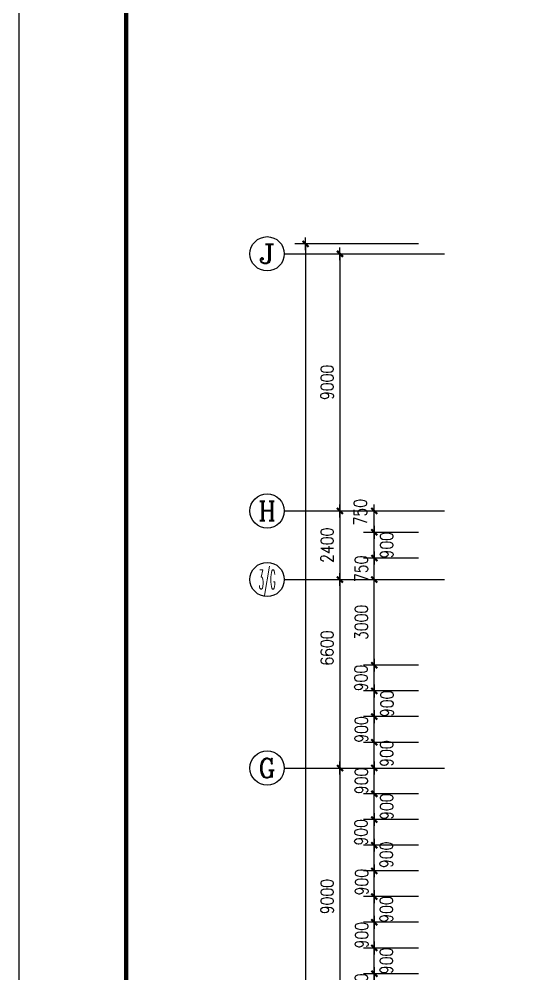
# Model space of a CAD drawing. Extents: x -55219 to 470149, y 494712 to 780039.
# Drawn here: x 209679 to 227347, y 645594 to 679016 of the extents above; entities that cross this region are included whole.
import ezdxf
from ezdxf.enums import TextEntityAlignment as Align

# ---------------------------------------------------------------- set-up
doc = ezdxf.new("R2010")
doc.units = 0
doc.header["$LTSCALE"] = 1500
doc.header["$MEASUREMENT"] = 0
doc.layers.get('0').update_dxf_attribs({"linetype": 'CONTINUOUS'})
doc.layers.get('DEFPOINTS').update_dxf_attribs({"linetype": 'CONTINUOUS'})
for name, color, linetype in [('AXIS', 3, 'CONTINUOUS'), ('AXIS_TEXT', 7, 'CONTINUOUS'), ('PUB_DIM', 3, 'CONTINUOUS'), ('PUB_TITLE', 4, 'CONTINUOUS')]:
    doc.layers.add(name, color=color, linetype=linetype)
doc.styles.add('COMPLEX', font='COMPLEX')
doc.styles.add('DIM_FONT', font='SIMPLEX.shx', dxfattribs={"width": 0.8})
doc.dimstyles.new('AXIS150', dxfattribs={"dimscale": 1.5, "dimtxt": 300, "dimasz": 1, "dimexe": 250, "dimexo": 300, "dimgap": 150, "dimtad": 1, "dimdec": 0, "dimzin": 0, "dimdsep": 46, "dimtxsty": 'DIM_FONT', "dimblk": '_DIMX', "dimcen": 0.09, "dimse1": 1, "dimse2": 1, "dimclrt": 7, "dimadec": 0, "dimazin": 0, "dimtfac": 1, "dimtdec": 0, "dimtix": 1, "dimtmove": 2, "dimatfit": 3, "dimldrblk": '_DIMX', "dimfxl": 1, "dimtolj": 1, "dimtzin": 0, "dimarcsym": 0})
doc.dimstyles.new('DIMA150', dxfattribs={"dimscale": 1.5, "dimtxt": 300, "dimasz": 1, "dimexe": 250, "dimexo": 300, "dimgap": 150, "dimtad": 1, "dimdec": 0, "dimzin": 0, "dimdsep": 46, "dimtxsty": 'DIM_FONT', "dimblk": '_DIMX', "dimcen": 0.09, "dimse1": 1, "dimclrt": 7, "dimadec": 0, "dimazin": 0, "dimtfac": 1, "dimtdec": 0, "dimtix": 1, "dimtmove": 2, "dimatfit": 3, "dimldrblk": '_DIMX', "dimfxl": 1, "dimtolj": 1, "dimtzin": 0, "dimarcsym": 0})
doc.dimstyles.new('DIMB150', dxfattribs={"dimscale": 1.5, "dimtxt": 300, "dimasz": 1, "dimexe": 250, "dimexo": 300, "dimgap": 150, "dimtad": 1, "dimdec": 0, "dimzin": 0, "dimdsep": 46, "dimtxsty": 'DIM_FONT', "dimblk": '_DIMX', "dimcen": 0.09, "dimse2": 1, "dimclrt": 7, "dimadec": 0, "dimazin": 0, "dimtfac": 1, "dimtdec": 0, "dimtix": 1, "dimtmove": 2, "dimatfit": 3, "dimldrblk": '_DIMX', "dimfxl": 1, "dimtolj": 1, "dimtzin": 0, "dimarcsym": 0})
doc.dimstyles.new('DIMN150', dxfattribs={"dimscale": 1.5, "dimtxt": 300, "dimasz": 1, "dimexe": 250, "dimexo": 300, "dimgap": 150, "dimtad": 1, "dimdec": 0, "dimzin": 0, "dimdsep": 46, "dimtxsty": 'DIM_FONT', "dimblk": '_DIMX', "dimcen": 0.09, "dimclrt": 7, "dimadec": 0, "dimazin": 0, "dimtfac": 1, "dimtdec": 0, "dimtix": 1, "dimtmove": 2, "dimatfit": 3, "dimldrblk": '_DIMX', "dimfxl": 1, "dimtolj": 1, "dimtzin": 0, "dimarcsym": 0})

# ---------------------------------------------------------------- blocks, each defined once
blk = doc.blocks.new('_AXISO')
blk.add_circle((0, 0), 0.5)
at = {"layer": 'AXIS_TEXT', "style": 'COMPLEX', "width": 1.041667}
blk.add_attdef('A', text='', height=0.56, dxfattribs=at).set_placement((-0.25, -0.28), (0.25, -0.28), align=Align.FIT)
blk = doc.blocks.new('_DIMX')
blk.add_line((-150, 0), (150, 0))
at = {"const_width": 50}
blk.add_lwpolyline([(-70, -70), (70, 70)], dxfattribs=at)
blk = doc.blocks.new('*D140')
at = {"color": 0, "linetype": 'ByBlock'}
blk.add_line((220910, 661799), (220910, 659402), dxfattribs=at)
at = {"layer": 'DEFPOINTS', "color": 0, "linetype": 'ByBlock'}
for p in [(224570, 661800), (220910, 659400), (224570, 659400)]:
    blk.add_point(p, dxfattribs=at)
at = {"color": 0, "linetype": 'ByBlock', "xscale": 1.5, "yscale": 1.5, "zscale": 1.5}
for p, rotation in [((220910, 661800), 90), ((220910, 659400), 270)]:
    blk.add_blockref('_DIMX', p, dxfattribs=dict(at, rotation=rotation))
at = {"color": 7, "linetype": 'ByBlock', "insert": (220460, 660600), "char_height": 450, "attachment_point": 5, "rotation": 90, "style": 'DIM_FONT'}
blk.add_mtext('\\A1;2400', dxfattribs=at)
blk = doc.blocks.new('*D141')
at = {"color": 0, "linetype": 'ByBlock'}
blk.add_line((220910, 670799), (220910, 661802), dxfattribs=at)
at = {"layer": 'DEFPOINTS', "color": 0, "linetype": 'ByBlock'}
for p in [(224570, 670800), (220910, 661800), (224570, 661800)]:
    blk.add_point(p, dxfattribs=at)
at = {"color": 0, "linetype": 'ByBlock', "xscale": 1.5, "yscale": 1.5, "zscale": 1.5}
for p, rotation in [((220910, 670800), 90), ((220910, 661800), 270)]:
    blk.add_blockref('_DIMX', p, dxfattribs=dict(at, rotation=rotation))
at = {"color": 7, "linetype": 'ByBlock', "insert": (220460, 666300), "char_height": 450, "attachment_point": 5, "rotation": 90, "style": 'DIM_FONT'}
blk.add_mtext('\\A1;9000', dxfattribs=at)
blk = doc.blocks.new('*D142')
at = {"color": 0, "linetype": 'ByBlock'}
blk.add_line((220910, 652799), (220910, 643802), dxfattribs=at)
at = {"layer": 'DEFPOINTS', "color": 0, "linetype": 'ByBlock'}
for p in [(224570, 652800), (220910, 643800), (224570, 643800)]:
    blk.add_point(p, dxfattribs=at)
at = {"color": 0, "linetype": 'ByBlock', "xscale": 1.5, "yscale": 1.5, "zscale": 1.5}
for p, rotation in [((220910, 652800), 90), ((220910, 643800), 270)]:
    blk.add_blockref('_DIMX', p, dxfattribs=dict(at, rotation=rotation))
at = {"color": 7, "linetype": 'ByBlock', "insert": (220460, 648300), "char_height": 450, "attachment_point": 5, "rotation": 90, "style": 'DIM_FONT'}
blk.add_mtext('\\A1;9000', dxfattribs=at)
blk = doc.blocks.new('*D146')
at = {"color": 0, "linetype": 'ByBlock'}
for p, q in [((223657, 671149), (219333, 671149)), ((219708, 671147), (219708, 605400)), ((223657, 605399), (219333, 605399))]:
    blk.add_line(p, q, dxfattribs=at)
at = {"layer": 'DEFPOINTS', "color": 0, "linetype": 'ByBlock'}
for p in [(224107, 671149), (219708, 605399), (224107, 605399)]:
    blk.add_point(p, dxfattribs=at)
at = {"color": 0, "linetype": 'ByBlock', "xscale": 1.5, "yscale": 1.5, "zscale": 1.5}
for p, rotation in [((219708, 671149), 90), ((219708, 605399), 270)]:
    blk.add_blockref('_DIMX', p, dxfattribs=dict(at, rotation=rotation))
at = {"color": 7, "linetype": 'ByBlock', "insert": (219258, 638274), "char_height": 450, "attachment_point": 5, "rotation": 90, "style": 'DIM_FONT'}
blk.add_mtext('\\A1;65750', dxfattribs=at)
blk = doc.blocks.new('*D193')
at = {"color": 0, "linetype": 'ByBlock'}
blk.add_line((220910, 659399), (220910, 652802), dxfattribs=at)
at = {"layer": 'DEFPOINTS', "color": 0, "linetype": 'ByBlock'}
for p in [(224570, 659400), (220910, 652800), (224570, 652800)]:
    blk.add_point(p, dxfattribs=at)
at = {"color": 0, "linetype": 'ByBlock', "xscale": 1.5, "yscale": 1.5, "zscale": 1.5}
for p, rotation in [((220910, 659400), 90), ((220910, 652800), 270)]:
    blk.add_blockref('_DIMX', p, dxfattribs=dict(at, rotation=rotation))
at = {"color": 7, "linetype": 'ByBlock', "insert": (220460, 657000), "char_height": 450, "attachment_point": 5, "rotation": 90, "style": 'DIM_FONT'}
blk.add_mtext('\\A1;6600', dxfattribs=at)
blk = doc.blocks.new('*D418')
at = {"color": 0, "linetype": 'ByBlock'}
for p, q in [((223659, 645600), (221735, 645600)), ((222110, 645602), (222110, 645603)), ((222110, 644700), (222110, 645600)), ((223659, 644700), (221735, 644700)), ((222110, 644699), (222110, 644697))]:
    blk.add_line(p, q, dxfattribs=at)
at = {"layer": 'DEFPOINTS', "color": 0, "linetype": 'ByBlock'}
for p in [(222110, 645600), (224109, 645600), (224109, 644700)]:
    blk.add_point(p, dxfattribs=at)
at = {"color": 0, "linetype": 'ByBlock', "xscale": 1.5, "yscale": 1.5, "zscale": 1.5}
for p, rotation in [((222110, 645600), 270), ((222110, 644700), 90)]:
    blk.add_blockref('_DIMX', p, dxfattribs=dict(at, rotation=rotation))
at = {"color": 7, "linetype": 'ByBlock', "insert": (221660, 645150), "char_height": 450, "attachment_point": 5, "rotation": 90, "style": 'DIM_FONT'}
blk.add_mtext('\\A1;900', dxfattribs=at)
blk = doc.blocks.new('*D419')
at = {"color": 0, "linetype": 'ByBlock'}
for p, q in [((223659, 646500), (221735, 646500)), ((222110, 645602), (222110, 646499)), ((223659, 645600), (221735, 645600))]:
    blk.add_line(p, q, dxfattribs=at)
at = {"layer": 'DEFPOINTS', "color": 0, "linetype": 'ByBlock'}
for p in [(222110, 646500), (224109, 646500), (224109, 645600)]:
    blk.add_point(p, dxfattribs=at)
at = {"color": 0, "linetype": 'ByBlock', "xscale": 1.5, "yscale": 1.5, "zscale": 1.5}
for p, rotation in [((222110, 646500), 90), ((222110, 645600), 270)]:
    blk.add_blockref('_DIMX', p, dxfattribs=dict(at, rotation=rotation))
at = {"color": 7, "linetype": 'ByBlock', "insert": (222535, 646050), "char_height": 450, "attachment_point": 5, "rotation": 90, "style": 'DIM_FONT'}
blk.add_mtext('\\A1;900', dxfattribs=at)
blk = doc.blocks.new('*D420')
at = {"color": 0, "linetype": 'ByBlock'}
for p, q in [((223659, 647400), (221735, 647400)), ((222110, 646502), (222110, 647399)), ((223659, 646500), (221735, 646500))]:
    blk.add_line(p, q, dxfattribs=at)
at = {"layer": 'DEFPOINTS', "color": 0, "linetype": 'ByBlock'}
for p in [(222110, 647400), (224109, 647400), (224109, 646500)]:
    blk.add_point(p, dxfattribs=at)
at = {"color": 0, "linetype": 'ByBlock', "xscale": 1.5, "yscale": 1.5, "zscale": 1.5}
for p, rotation in [((222110, 647400), 90), ((222110, 646500), 270)]:
    blk.add_blockref('_DIMX', p, dxfattribs=dict(at, rotation=rotation))
at = {"color": 7, "linetype": 'ByBlock', "insert": (221670, 646950), "char_height": 450, "attachment_point": 5, "rotation": 90, "style": 'DIM_FONT'}
blk.add_mtext('\\A1;900', dxfattribs=at)
blk = doc.blocks.new('*D421')
at = {"color": 0, "linetype": 'ByBlock'}
for p, q in [((223659, 648300), (221735, 648300)), ((222110, 647402), (222110, 648299)), ((223659, 647400), (221735, 647400))]:
    blk.add_line(p, q, dxfattribs=at)
at = {"layer": 'DEFPOINTS', "color": 0, "linetype": 'ByBlock'}
for p in [(222110, 648300), (224109, 648300), (224109, 647400)]:
    blk.add_point(p, dxfattribs=at)
at = {"color": 0, "linetype": 'ByBlock', "xscale": 1.5, "yscale": 1.5, "zscale": 1.5}
for p, rotation in [((222110, 648300), 90), ((222110, 647400), 270)]:
    blk.add_blockref('_DIMX', p, dxfattribs=dict(at, rotation=rotation))
at = {"color": 7, "linetype": 'ByBlock', "insert": (222535, 647850), "char_height": 450, "attachment_point": 5, "rotation": 90, "style": 'DIM_FONT'}
blk.add_mtext('\\A1;900', dxfattribs=at)
blk = doc.blocks.new('*D422')
at = {"color": 0, "linetype": 'ByBlock'}
for p, q in [((223659, 649200), (221735, 649200)), ((222110, 648302), (222110, 649199)), ((223659, 648300), (221735, 648300))]:
    blk.add_line(p, q, dxfattribs=at)
at = {"layer": 'DEFPOINTS', "color": 0, "linetype": 'ByBlock'}
for p in [(222110, 649200), (224109, 649200), (224109, 648300)]:
    blk.add_point(p, dxfattribs=at)
at = {"color": 0, "linetype": 'ByBlock', "xscale": 1.5, "yscale": 1.5, "zscale": 1.5}
for p, rotation in [((222110, 649200), 90), ((222110, 648300), 270)]:
    blk.add_blockref('_DIMX', p, dxfattribs=dict(at, rotation=rotation))
at = {"color": 7, "linetype": 'ByBlock', "insert": (221670, 648807), "char_height": 450, "attachment_point": 5, "rotation": 90, "style": 'DIM_FONT'}
blk.add_mtext('\\A1;900', dxfattribs=at)
blk = doc.blocks.new('*D423')
at = {"color": 0, "linetype": 'ByBlock'}
for p, q in [((223659, 650100), (221735, 650100)), ((222110, 649202), (222110, 650099)), ((223659, 649200), (221735, 649200))]:
    blk.add_line(p, q, dxfattribs=at)
at = {"layer": 'DEFPOINTS', "color": 0, "linetype": 'ByBlock'}
for p in [(222110, 650100), (224109, 650100), (224109, 649200)]:
    blk.add_point(p, dxfattribs=at)
at = {"color": 0, "linetype": 'ByBlock', "xscale": 1.5, "yscale": 1.5, "zscale": 1.5}
for p, rotation in [((222110, 650100), 90), ((222110, 649200), 270)]:
    blk.add_blockref('_DIMX', p, dxfattribs=dict(at, rotation=rotation))
at = {"color": 7, "linetype": 'ByBlock', "insert": (222535, 649763), "char_height": 450, "attachment_point": 5, "rotation": 90, "style": 'DIM_FONT'}
blk.add_mtext('\\A1;900', dxfattribs=at)
blk = doc.blocks.new('*D424')
at = {"color": 0, "linetype": 'ByBlock'}
for p, q in [((223659, 651000), (221735, 651000)), ((222110, 650102), (222110, 650999)), ((223659, 650100), (221735, 650100))]:
    blk.add_line(p, q, dxfattribs=at)
at = {"layer": 'DEFPOINTS', "color": 0, "linetype": 'ByBlock'}
for p in [(222110, 651000), (224109, 651000), (224109, 650100)]:
    blk.add_point(p, dxfattribs=at)
at = {"color": 0, "linetype": 'ByBlock', "xscale": 1.5, "yscale": 1.5, "zscale": 1.5}
for p, rotation in [((222110, 651000), 90), ((222110, 650100), 270)]:
    blk.add_blockref('_DIMX', p, dxfattribs=dict(at, rotation=rotation))
at = {"color": 7, "linetype": 'ByBlock', "insert": (221646, 650550), "char_height": 450, "attachment_point": 5, "rotation": 90, "style": 'DIM_FONT'}
blk.add_mtext('\\A1;900', dxfattribs=at)
blk = doc.blocks.new('*D425')
at = {"color": 0, "linetype": 'ByBlock'}
for p, q in [((223659, 651900), (221735, 651900)), ((222110, 651002), (222110, 651899)), ((223659, 651000), (221735, 651000))]:
    blk.add_line(p, q, dxfattribs=at)
at = {"layer": 'DEFPOINTS', "color": 0, "linetype": 'ByBlock'}
for p in [(222110, 651900), (224109, 651900), (224109, 651000)]:
    blk.add_point(p, dxfattribs=at)
at = {"color": 0, "linetype": 'ByBlock', "xscale": 1.5, "yscale": 1.5, "zscale": 1.5}
for p, rotation in [((222110, 651900), 90), ((222110, 651000), 270)]:
    blk.add_blockref('_DIMX', p, dxfattribs=dict(at, rotation=rotation))
at = {"color": 7, "linetype": 'ByBlock', "insert": (222542, 651450), "char_height": 450, "attachment_point": 5, "rotation": 90, "style": 'DIM_FONT'}
blk.add_mtext('\\A1;900', dxfattribs=at)
blk = doc.blocks.new('*D426')
at = {"color": 0, "linetype": 'ByBlock'}
for p, q in [((222110, 652802), (222110, 652803)), ((222110, 651900), (222110, 652800)), ((223659, 651900), (221735, 651900)), ((222110, 651899), (222110, 651897))]:
    blk.add_line(p, q, dxfattribs=at)
at = {"layer": 'DEFPOINTS', "color": 0, "linetype": 'ByBlock'}
for p in [(222110, 652800), (224109, 652800), (224109, 651900)]:
    blk.add_point(p, dxfattribs=at)
at = {"color": 0, "linetype": 'ByBlock', "xscale": 1.5, "yscale": 1.5, "zscale": 1.5}
for p, rotation in [((222110, 652800), 270), ((222110, 651900), 90)]:
    blk.add_blockref('_DIMX', p, dxfattribs=dict(at, rotation=rotation))
at = {"color": 7, "linetype": 'ByBlock', "insert": (221660, 652350), "char_height": 450, "attachment_point": 5, "rotation": 90, "style": 'DIM_FONT'}
blk.add_mtext('\\A1;900', dxfattribs=at)
blk = doc.blocks.new('*D427')
at = {"color": 0, "linetype": 'ByBlock'}
for p, q in [((223659, 653700), (221735, 653700)), ((222110, 652802), (222110, 653699))]:
    blk.add_line(p, q, dxfattribs=at)
at = {"layer": 'DEFPOINTS', "color": 0, "linetype": 'ByBlock'}
for p in [(222110, 653700), (224109, 653700), (224109, 652800)]:
    blk.add_point(p, dxfattribs=at)
at = {"color": 0, "linetype": 'ByBlock', "xscale": 1.5, "yscale": 1.5, "zscale": 1.5}
for p, rotation in [((222110, 653700), 90), ((222110, 652800), 270)]:
    blk.add_blockref('_DIMX', p, dxfattribs=dict(at, rotation=rotation))
at = {"color": 7, "linetype": 'ByBlock', "insert": (222542, 653307), "char_height": 450, "attachment_point": 5, "rotation": 90, "style": 'DIM_FONT'}
blk.add_mtext('\\A1;900', dxfattribs=at)
blk = doc.blocks.new('*D428')
at = {"color": 0, "linetype": 'ByBlock'}
for p, q in [((223659, 654600), (221735, 654600)), ((222110, 654602), (222110, 654603)), ((222110, 653700), (222110, 654600)), ((223659, 653700), (221735, 653700)), ((222110, 653699), (222110, 653697))]:
    blk.add_line(p, q, dxfattribs=at)
at = {"layer": 'DEFPOINTS', "color": 0, "linetype": 'ByBlock'}
for p in [(222110, 654600), (224109, 654600), (224109, 653700)]:
    blk.add_point(p, dxfattribs=at)
at = {"color": 0, "linetype": 'ByBlock', "xscale": 1.5, "yscale": 1.5, "zscale": 1.5}
for p, rotation in [((222110, 654600), 270), ((222110, 653700), 90)]:
    blk.add_blockref('_DIMX', p, dxfattribs=dict(at, rotation=rotation))
at = {"color": 7, "linetype": 'ByBlock', "insert": (221660, 654150), "char_height": 450, "attachment_point": 5, "rotation": 90, "style": 'DIM_FONT'}
blk.add_mtext('\\A1;900', dxfattribs=at)
blk = doc.blocks.new('*D429')
at = {"color": 0, "linetype": 'ByBlock'}
for p, q in [((223659, 655500), (221735, 655500)), ((222110, 654602), (222110, 655499)), ((223659, 654600), (221735, 654600))]:
    blk.add_line(p, q, dxfattribs=at)
at = {"layer": 'DEFPOINTS', "color": 0, "linetype": 'ByBlock'}
for p in [(222110, 655500), (224109, 655500), (224109, 654600)]:
    blk.add_point(p, dxfattribs=at)
at = {"color": 0, "linetype": 'ByBlock', "xscale": 1.5, "yscale": 1.5, "zscale": 1.5}
for p, rotation in [((222110, 655500), 90), ((222110, 654600), 270)]:
    blk.add_blockref('_DIMX', p, dxfattribs=dict(at, rotation=rotation))
at = {"color": 7, "linetype": 'ByBlock', "insert": (222557, 655050), "char_height": 450, "attachment_point": 5, "rotation": 90, "style": 'DIM_FONT'}
blk.add_mtext('\\A1;900', dxfattribs=at)
blk = doc.blocks.new('*D430')
at = {"color": 0, "linetype": 'ByBlock'}
for p, q in [((223659, 656400), (221735, 656400)), ((222110, 655502), (222110, 656399)), ((223659, 655500), (221735, 655500))]:
    blk.add_line(p, q, dxfattribs=at)
at = {"layer": 'DEFPOINTS', "color": 0, "linetype": 'ByBlock'}
for p in [(222110, 656400), (224109, 656400), (224109, 655500)]:
    blk.add_point(p, dxfattribs=at)
at = {"color": 0, "linetype": 'ByBlock', "xscale": 1.5, "yscale": 1.5, "zscale": 1.5}
for p, rotation in [((222110, 656400), 90), ((222110, 655500), 270)]:
    blk.add_blockref('_DIMX', p, dxfattribs=dict(at, rotation=rotation))
at = {"color": 7, "linetype": 'ByBlock', "insert": (221643, 655950), "char_height": 450, "attachment_point": 5, "rotation": 90, "style": 'DIM_FONT'}
blk.add_mtext('\\A1;900', dxfattribs=at)
blk = doc.blocks.new('*D431')
at = {"color": 0, "linetype": 'ByBlock'}
for p, q in [((222110, 656402), (222110, 659399)), ((223659, 656400), (221735, 656400))]:
    blk.add_line(p, q, dxfattribs=at)
at = {"layer": 'DEFPOINTS', "color": 0, "linetype": 'ByBlock'}
for p in [(222110, 659400), (224109, 659400), (224109, 656400)]:
    blk.add_point(p, dxfattribs=at)
at = {"color": 0, "linetype": 'ByBlock', "xscale": 1.5, "yscale": 1.5, "zscale": 1.5}
for p, rotation in [((222110, 659400), 90), ((222110, 656400), 270)]:
    blk.add_blockref('_DIMX', p, dxfattribs=dict(at, rotation=rotation))
at = {"color": 7, "linetype": 'ByBlock', "insert": (221660, 657900), "char_height": 450, "attachment_point": 5, "rotation": 90, "style": 'DIM_FONT'}
blk.add_mtext('\\A1;3000', dxfattribs=at)
blk = doc.blocks.new('*D432')
at = {"color": 0, "linetype": 'ByBlock'}
for p, q in [((223659, 660150), (221735, 660150)), ((222110, 660152), (222110, 660153)), ((222110, 659400), (222110, 660150)), ((222110, 659399), (222110, 659397))]:
    blk.add_line(p, q, dxfattribs=at)
at = {"layer": 'DEFPOINTS', "color": 0, "linetype": 'ByBlock'}
for p in [(222110, 660150), (224109, 660150), (224109, 659400)]:
    blk.add_point(p, dxfattribs=at)
at = {"color": 0, "linetype": 'ByBlock', "xscale": 1.5, "yscale": 1.5, "zscale": 1.5}
for p, rotation in [((222110, 660150), 270), ((222110, 659400), 90)]:
    blk.add_blockref('_DIMX', p, dxfattribs=dict(at, rotation=rotation))
at = {"color": 7, "linetype": 'ByBlock', "insert": (221660, 659775), "char_height": 450, "attachment_point": 5, "rotation": 90, "style": 'DIM_FONT'}
blk.add_mtext('\\A1;750', dxfattribs=at)
blk = doc.blocks.new('*D433')
at = {"color": 0, "linetype": 'ByBlock'}
for p, q in [((223659, 661050), (221735, 661050)), ((222110, 660152), (222110, 661049)), ((223659, 660150), (221735, 660150))]:
    blk.add_line(p, q, dxfattribs=at)
at = {"layer": 'DEFPOINTS', "color": 0, "linetype": 'ByBlock'}
for p in [(222110, 661050), (224109, 661050), (224109, 660150)]:
    blk.add_point(p, dxfattribs=at)
at = {"color": 0, "linetype": 'ByBlock', "xscale": 1.5, "yscale": 1.5, "zscale": 1.5}
for p, rotation in [((222110, 661050), 90), ((222110, 660150), 270)]:
    blk.add_blockref('_DIMX', p, dxfattribs=dict(at, rotation=rotation))
at = {"color": 7, "linetype": 'ByBlock', "insert": (222542, 660600), "char_height": 450, "attachment_point": 5, "rotation": 90, "style": 'DIM_FONT'}
blk.add_mtext('\\A1;900', dxfattribs=at)
blk = doc.blocks.new('*D434')
at = {"color": 0, "linetype": 'ByBlock'}
for p, q in [((222110, 661052), (222110, 661799)), ((223659, 661050), (221735, 661050))]:
    blk.add_line(p, q, dxfattribs=at)
at = {"layer": 'DEFPOINTS', "color": 0, "linetype": 'ByBlock'}
for p in [(222110, 661800), (224109, 661800), (224109, 661050)]:
    blk.add_point(p, dxfattribs=at)
at = {"color": 0, "linetype": 'ByBlock', "xscale": 1.5, "yscale": 1.5, "zscale": 1.5}
for p, rotation in [((222110, 661800), 90), ((222110, 661050), 270)]:
    blk.add_blockref('_DIMX', p, dxfattribs=dict(at, rotation=rotation))
at = {"color": 7, "linetype": 'ByBlock', "insert": (221625, 661758), "char_height": 450, "attachment_point": 5, "rotation": 90, "style": 'DIM_FONT'}
blk.add_mtext('\\A1;750', dxfattribs=at)

msp = doc.modelspace()

# ---------------------------------------------------------------- linework, layer by layer
at = {"layer": 'AXIS'}
for p, q in [((218960, 670800.4), (224569.9, 670800.4)), ((218960, 661800.4), (224569.9, 661800.4)), ((218960, 659400.4), (224569.9, 659400.4)), ((218960, 652800.4), (224569.9, 652800.4))]:
    msp.add_line(p, q, dxfattribs=at)
at = {"layer": 'PUB_TITLE'}
msp.add_lwpolyline([(209679, 593781.4), (209679, 682881.4), (335829, 682881.4), (335829, 593781.4)], close=True, dxfattribs=at)
at = {"layer": 'PUB_TITLE', "const_width": 150}
msp.add_lwpolyline([(213429, 595281.4), (334329, 595281.4), (334329, 681381.4), (213429, 681381.4)], close=True, dxfattribs=at)

# ---------------------------------------------------------------- block references
at = {"layer": 'AXIS'}
ref = msp.add_blockref('_AXISO', (218360, 670800.4), dxfattribs=dict(at, xscale=1200, yscale=1200, zscale=1200))
ref.add_attrib('A', 'J', dxfattribs={"layer": 'AXIS_TEXT', "height": 672, "style": 'COMPLEX', "width": 1.704545}).set_placement((218060, 670464.4), (218660, 670464.4), align=Align.FIT)
ref = msp.add_blockref('_AXISO', (218360, 661800.4), dxfattribs=dict(at, xscale=1200, yscale=1200, zscale=1200))
ref.add_attrib('A', 'H', dxfattribs={"layer": 'AXIS_TEXT', "height": 672, "rotation": 360, "style": 'COMPLEX', "width": 0.9375}).set_placement((218060, 661464.4), (218660, 661464.4), align=Align.FIT)
ref = msp.add_blockref('_AXISO', (218360, 659400.4), dxfattribs=dict(at, xscale=1200, yscale=1200, zscale=1200))
ref.add_attrib('A', '3/G', dxfattribs={"layer": 'AXIS_TEXT', "height": 672, "style": 'COMPLEX', "width": 0.317797}).set_placement((218060, 659064.4), (218660, 659064.4), align=Align.FIT)
at = {"layer": 'AXIS', "xscale": 1200, "yscale": 1200, "zscale": 1200}
msp.add_blockref('_AXISO', (218360, 652800.4), dxfattribs=at).add_auto_attribs({'A': 'G'})

# ---------------------------------------------------------------- dimensions: what is measured, and where the dimension line sits
at = {"layer": 'AXIS'}
for base, p1, p2, picture, middle in [((220910, 661800.4), (224569.9, 670800.4), (224569.9, 661800.4), '*D141', (220460, 666300.4)), ((220910, 659400.4), (224569.9, 661800.4), (224569.9, 659400.4), '*D140', (220460, 660600.4)), ((220910, 652800.4), (224569.9, 659400.4), (224569.9, 652800.4), '*D193', (220460, 657000.4)), ((220910, 643800.4), (224569.9, 652800.4), (224569.9, 643800.4), '*D142', (220460, 648300.4))]:
    dim = msp.add_linear_dim(base=base, p1=p1, p2=p2, angle=90, dimstyle='AXIS150', dxfattribs=at)
    dim.commit()
    dim.dimension.update_dxf_attribs({"geometry": picture, "text_midpoint": middle, "dimtype": 160})
at = {"layer": 'PUB_DIM'}
for p1, p2, distance, dimstyle, picture, middle in [((224106.7, 671148.9), (224106.7, 605398.9), -4398.9, 'DIMN150', '*D146', (219257.8, 638273.9)), ((224108.9, 659400.4), (224108.9, 660150.4), 1998.9, 'DIMA150', '*D432', (221660, 659775.4)), ((224108.9, 656400.4), (224108.9, 659400.4), 1998.9, 'DIMB150', '*D431', (221660, 657900.4)), ((224108.9, 653700.4), (224108.9, 654600.4), 1998.9, 'DIMN150', '*D428', (221660, 654150.4)), ((224108.9, 651900.4), (224108.9, 652800.4), 1998.9, 'DIMB150', '*D426', (221660, 652350.4)), ((224108.9, 644700.4), (224108.9, 645600.4), 1998.9, 'DIMN150', '*D418', (221660, 645150.4))]:
    dim = msp.add_aligned_dim(p1=p1, p2=p2, distance=distance, dimstyle=dimstyle, dxfattribs=at)
    dim.commit()
    dim.dimension.update_dxf_attribs({"geometry": picture, "text_midpoint": middle})
for base, p1, p2, dimstyle, picture, middle in [((222110, 661800.4), (224108.9, 661050.4), (224108.9, 661800.4), 'DIMB150', '*D434', (221625.1, 661757.8)), ((222110, 661050.4), (224108.9, 660150.4), (224108.9, 661050.4), 'DIMN150', '*D433', (222542, 660600.4)), ((222110, 656400.4), (224108.9, 655500.4), (224108.9, 656400.4), 'DIMN150', '*D430', (221642.6, 655950.4)), ((222110, 655500.4), (224108.9, 654600.4), (224108.9, 655500.4), 'DIMN150', '*D429', (222556.9, 655050.4)), ((222110, 653700.4), (224108.9, 652800.4), (224108.9, 653700.4), 'DIMA150', '*D427', (222542, 653306.6)), ((222110, 651900.4), (224108.9, 651000.4), (224108.9, 651900.4), 'DIMN150', '*D425', (222542, 651450.4)), ((222110, 651000.4), (224108.9, 650100.4), (224108.9, 651000.4), 'DIMN150', '*D424', (221645.6, 650550.4)), ((222110, 650100.4), (224108.9, 649200.4), (224108.9, 650100.4), 'DIMN150', '*D423', (222535.2, 649762.9)), ((222110, 649200.4), (224108.9, 648300.4), (224108.9, 649200.4), 'DIMN150', '*D422', (221670.3, 648806.6)), ((222110, 648300.4), (224108.9, 647400.4), (224108.9, 648300.4), 'DIMN150', '*D421', (222535.2, 647850.4)), ((222110, 647400.4), (224108.9, 646500.4), (224108.9, 647400.4), 'DIMN150', '*D420', (221670.3, 646950.4)), ((222110, 646500.4), (224108.9, 645600.4), (224108.9, 646500.4), 'DIMN150', '*D419', (222535.2, 646050.4))]:
    dim = msp.add_linear_dim(base=base, p1=p1, p2=p2, angle=90, dimstyle=dimstyle, dxfattribs=at)
    dim.commit()
    dim.dimension.update_dxf_attribs({"geometry": picture, "text_midpoint": middle, "dimtype": 161})

doc.saveas('drawing.dxf')
